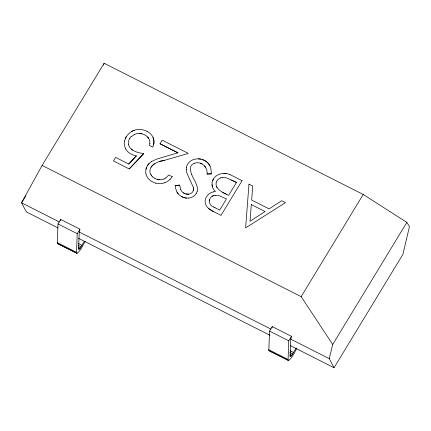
<?xml version="1.0" encoding="UTF-8"?>
<svg xmlns="http://www.w3.org/2000/svg" width="431" height="431" viewBox="0 0 431 431"><rect width="100%" height="100%" fill="white"/><g stroke="black" fill="none" stroke-linecap="round" stroke-linejoin="round"><path stroke-width="0.65" d="M180.681 189.322C182.394 195.701 194.015 196.127 193.492 188.449M149.864 143.356C150.516 135.824 141.018 131.552 134.768 134.321M85.246 241.338C82.655 245.347 81.017 250.373 77.095 253.336L57.275 243.45L57.991 223.926L60.706 219.454L79.94 229.195L79.245 232.029L78.55 249.333L78.905 249.42L80.247 248.148L84.26 241.398M76.508 253.191L77.224 233.667L79.94 229.195M296.797 348.496C294.206 352.499 292.568 357.531 288.646 360.488L268.825 350.602L269.542 331.083L272.257 326.606L291.485 336.352L290.796 339.186L290.101 356.491L290.456 356.577L291.798 355.3L296.129 347.984M288.053 360.348L288.77 340.824L291.485 336.352M186.3 169.879L186.472 167.109M146.454 167.433L145.662 171.586L145.937 173.93M124.419 141.115L124.171 143.582L125.292 148.377M197.166 191.434C198.621 185.325 193.783 180.11 191.763 174.717M213.652 206.999C207.149 204.887 208.485 195.388 215.36 195.259M209.154 201.029L209.369 199.795M216.249 182.06C214.466 189.468 223.479 192.679 228.613 195.399L236.463 182.458L231.544 179.969M193.223 190.761L193.487 189.64M149.864 143.34L149.379 145.36L152.833 147.111L153.657 144.6A13.873 12.596 2.7 0 0 153.01 137.354L151.75 135.172L149.778 133.109L147.052 131.342M60.426 220.586L60.706 219.454M271.977 327.743L272.257 326.606M406.859 222.391L409.45 226.598L402.931 254.295L334.047 367.74L329.257 358.667L332.716 344.493L406.859 222.391L363.209 194.483L104.14 63.26L42.098 165.429L21.55 202.807L26.339 211.88L58.126 227.983M213.404 179.016L212.03 182.625L212.3 186.914M186.472 167.131L186.898 165.601A11.028 10.01 2.7 0 1 193.293 159.664C196.865 158.376 200.905 158.608 204.294 160.337A12.774 11.594 2.7 0 1 210.032 166.107L210.878 168.645L211.379 173.876L207.052 173.989C207.99 167.029 201.142 160.741 194.386 163.274M145.893 169.243C146.615 166.08 148.733 163.419 151.356 161.582M124.419 141.131L126.202 136.794M103.537 65.129L104.14 63.26M196.261 193.46L197.166 191.418M164.674 160.246C156.679 160.731 144.148 168.564 152.703 176.958M129.575 138.674L128.632 140.711L128.422 144.433M216.249 182.076L217.811 179.555L220.747 177.82M212.537 180.772C215.128 173.925 223.851 171.71 230.116 174.668M125.13 138.911C126.849 134.957 130.157 131.8 134.186 130.264M25.736 195.916L21.55 202.807L59.424 221.987M242.077 180.643L220.974 215.414C215.554 211.971 206.853 210.263 205.226 203.044A10.683 9.697 2.7 0 1 206.476 196.795C208.108 194.225 210.759 192.318 213.781 191.811M332.716 344.493L301.172 296.657L363.209 194.483M129.575 138.696L130.992 136.805M147.31 165.763L149.078 163.473M196.261 193.438C194.596 196.137 191.644 197.84 188.503 198.104M169.997 179.511L172.238 176.726M128.718 164.006L136.341 155.914C131.848 155.052 127.387 152.585 125.292 148.361M136.341 155.936L128.718 164.028L115.637 157.38L113.472 160.962L129.252 168.957L143.749 153.576C137.877 152.79 130.124 151.044 128.422 144.417M129.252 168.936L143.749 153.56M165.833 177.971L168.785 174.981L172.238 176.748M130.986 136.826L134.768 134.305M170.003 179.49L167.422 181.521L164.712 182.809M164.001 178.984L165.833 177.949M194.386 163.257L193.018 163.969A6.546 5.942 2.7 0 0 190.443 167.298L190.324 170.105L191.763 174.738M131.304 131.681C136.034 128.697 142.171 128.783 147.052 131.363M151.356 161.598L156.841 159.055L177.928 152.811L160.025 143.744M212.246 196.272L213.895 195.572M164.001 178.967C161.102 180.196 157.778 179.894 154.998 178.482M159.551 161.781L188.325 153.414L162.191 140.177L160.025 143.76L177.922 152.827M164.712 182.787L161.754 183.541L158.683 183.671L155.661 183.137M220.747 177.836L222.251 177.464M178.224 193.912L176.963 192.043L175.805 188.913L175.185 185.675L179.603 185.12L180.681 189.338M175.185 185.696L179.603 185.136M213.781 191.827L215.414 191.65L213.059 188.622L211.901 184.678M207.058 173.973L211.379 173.86M222.251 177.486L226.512 177.868L236.457 182.475M188.826 194.236L185.853 193.977M215.36 195.281L219.271 195.733L226.447 198.96L219.686 210.102L214.999 207.71M188.503 198.082C183.913 198.481 179.188 196.094 176.963 192.027M223.84 173.381L226.194 173.553M139.375 133.491L141.977 133.799M198.341 158.818L200.905 159.131M157.46 179.42L159.826 179.759M184.5 197.748L186.488 198.077M57.275 243.45L77.095 253.336M268.825 350.602L288.646 360.488M155.661 183.159C151.227 181.823 146.955 178.644 145.937 173.914M200.189 163.16L202.128 163.92M202.645 159.637L204.294 160.359A12.774 11.594 2.7 0 1 210.032 166.124M181.86 196.751L183.153 197.317M230.116 174.652L242.077 180.659M42.098 165.429L301.172 296.657M79.245 232.029L270.964 329.139M290.796 339.186L329.257 358.667M57.991 223.926L77.224 233.667M269.542 331.083L288.77 340.824M78.523 238.311L269.865 335.232M290.257 345.56L334.047 367.74M78.544 243.59L82.041 245.358M290.095 350.742L293.592 352.515M78.21 245.417L81.125 246.893M289.761 352.574L292.676 354.05M78.501 247.259L80.247 248.148M290.052 354.417L291.798 355.3M78.323 248.423L79.487 249.01M289.869 355.575L291.038 356.168M57.113 242.497L76.346 252.237M268.664 349.654L287.897 359.395M222.752 192.345L226.323 194.219M213.652 206.977L214.999 207.731M154.998 178.504L152.709 176.942M183.471 192.829L184.409 193.379M208.512 208.469L213.469 211.594M131.202 149.056L132.624 150.144M147.607 136.988L148.673 138.373M204.612 165.881L205.684 167.503M150.866 174.603L151.674 175.843M216.378 186.23L217.014 187.539M193.271 187.259L186.898 173.122L186.3 169.857M193.271 187.243L193.492 188.466M150.936 167.212A10.306 9.353 2.7 0 1 154.632 163.732M153.01 137.37A13.873 12.596 2.7 0 1 153.651 144.622M248.978 184.139L245.627 227.886L285.473 202.624L281.702 200.717L269.089 208.911L251.656 200.059L252.733 186.041L248.978 184.139M251.311 204.547L250.028 221.275L265.054 211.508L251.311 204.547"/></g></svg>
